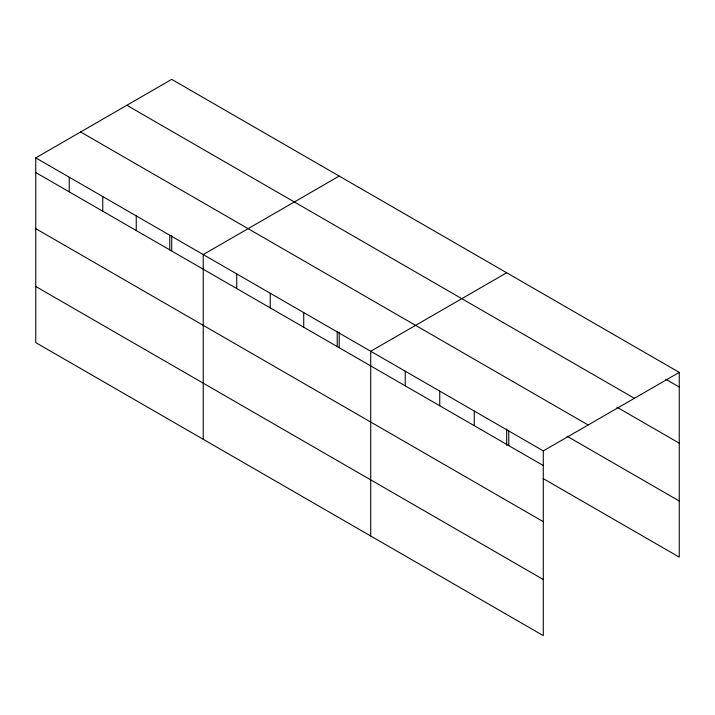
<?xml version="1.0" encoding="UTF-8"?>
<svg xmlns="http://www.w3.org/2000/svg" width="715" height="715" viewBox="0 0 715 715"><rect width="100%" height="100%" fill="white"/><g stroke="black" fill="none" stroke-linecap="round" stroke-linejoin="round"><path stroke-width="1.07" d="M543.284 521.673L543.284 450.897L35.75 157.872L35.75 342.61L543.284 635.626L543.284 521.673L35.75 228.648M543.114 478.532L679.25 557.128L679.25 372.39L171.716 79.374L35.75 157.872M339.205 176.069L203.239 254.567L203.239 439.305M506.685 272.764L370.719 351.262L370.719 536M543.284 450.897L679.25 372.39M665.826 379.29L679.25 387.038M126.85 105.275L634.384 398.3M616.938 407.193L679.25 443.166M80.616 131.962L588.15 424.987M567.084 436.239L679.25 501M35.75 172.521L543.284 465.537M35.75 286.474L543.284 579.499M508.767 430.966L508.767 445.615M506.685 428.884L506.685 445.391M474.26 411.045L474.26 425.684M439.743 391.114L439.743 405.763M405.235 371.192L405.235 385.841M339.205 332.189L339.205 347.597M337.221 331.93L337.221 346.569M303.723 312.589L303.723 327.238M270.234 293.248L270.234 307.897M236.737 273.908L236.737 288.556M171.716 235.494L171.716 250.902M169.741 235.226L169.741 249.875M136.243 215.885L136.243 230.534M102.745 196.553L102.745 211.193M69.248 177.213L69.248 191.861"/></g></svg>
